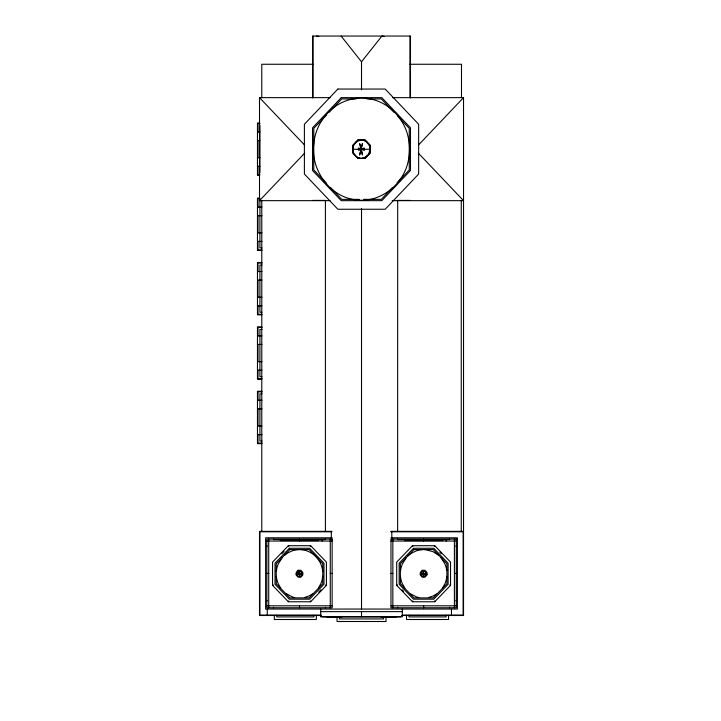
<?xml version="1.0" encoding="UTF-8"?>
<svg xmlns="http://www.w3.org/2000/svg" width="721" height="721" viewBox="0 0 721 721"><rect width="100%" height="100%" fill="white"/><g stroke="black" fill="none" stroke-linecap="round" stroke-linejoin="round"><path stroke-width="1.08" d="M370.071 149.274L368.422 154.636L364.087 157.953A8.246 8.246 0 0 1 359.788 158.241C355.66 157.448 352.686 153.402 352.749 149.274A9.562 9.562 0 0 1 353.353 145.903L355.886 142.235L359.788 140.298A8.246 8.246 0 0 1 364.087 140.586L366.935 142.235L369.467 145.912A9.562 9.562 0 0 1 370.071 149.274L352.749 149.274M288.346 601.765L272.565 585.353L272.565 562.11L288.346 545.698L310.643 545.698L326.424 562.11L326.424 585.353L310.643 601.765L288.346 601.765L288.688 600.899M310.309 546.563L310.643 545.698M412.475 601.765L396.694 585.353L396.694 562.11L412.475 545.698L434.772 545.698L450.553 562.11L450.553 585.353L434.772 601.765L412.475 601.765L412.818 600.899M434.439 546.563L434.772 545.698M297.214 573.105L297.917 572.041M318.385 588.066L320.818 583.677A25.064 25.064 0 0 0 322.693 576.358M442.514 588.066L444.947 583.677A25.064 25.064 0 0 0 446.822 576.358M282.19 557.657L278.225 564.02A25.064 25.064 0 0 0 276.35 571.338M406.32 557.657L402.354 564.02A25.064 25.064 0 0 0 400.479 571.338M361.518 89.801L361.518 61.808L381.923 36.05L384.131 36.456M326.631 114.837L313.779 128.347L313.779 169.958L326.631 183.476M328.893 112.449L341.745 98.93L356.03 98.93M330.038 200.663L259.506 200.663L304.65 153.176M418.387 145.128L463.531 97.641L392.684 97.641M392.63 187.451L381.292 199.375L363.717 199.375M397.172 182.683L409.258 169.958L409.258 128.347L397.92 116.423M281.803 553.719L284.092 551.331M318.727 592.148L321.025 589.76M284.543 555.332L287.85 552.881L292.302 550.817A22.468 22.468 0 0 1 298.683 549.636M408.041 555.864L411.979 552.881L416.423 550.817A22.468 22.468 0 0 1 422.812 549.636M312.553 593.897L309.021 595.97L304.388 597.538M436.683 593.897L433.15 595.97L428.517 597.538M272.565 585.353L273.385 584.992M396.694 585.353L397.514 584.992M299.747 576.602L300.053 576.557A2.424 2.424 0 0 0 301.153 575.98L301.856 574.916A2.722 2.722 0 0 0 302.009 573.952L301.82 572.997A2.614 2.614 0 0 0 301.306 572.186L301.072 571.969M423.876 576.602L424.182 576.557A2.424 2.424 0 0 0 425.282 575.98L425.985 574.916A2.722 2.722 0 0 0 426.138 573.952L425.94 572.997A2.614 2.614 0 0 0 425.426 572.186L425.201 571.969A2.415 2.415 0 0 0 424.074 571.447L423.768 571.411A2.397 2.397 0 0 0 422.046 572.05L421.343 573.105A2.731 2.731 0 0 0 421.289 574.718L421.388 575.025A2.614 2.614 0 0 0 421.902 575.836L422.136 576.052A2.424 2.424 0 0 0 423.84 576.611M299.494 574.024L299.17 572.195L299.684 575.854L299.585 574.015M423.624 574.024L423.299 572.195L423.813 575.854L423.714 574.015M313.302 64.268L261.777 64.268L261.777 97.641M409.681 64.268L461.494 64.268L461.494 97.641M259.506 200.663L259.506 97.641L330.362 97.641M367.016 98.93L381.292 98.93L394.144 112.449M259.641 122.967L257.469 122.967L257.469 175.338L259.641 175.338M260.002 123.534L258.001 123.534L258.001 132.123L257.469 132.123M257.469 131.988L259.921 131.988M257.469 140.568L259.921 140.568M257.469 140.712L258.001 140.712L258.001 157.593L257.469 157.593M257.469 157.737L259.921 157.737M360.004 158.151L357.976 158.151L352.966 152.879L352.966 150.752M362.023 158.151L365.06 158.151L370.071 152.879L370.071 145.426L365.06 140.153L357.976 140.153L352.966 145.426L352.966 148.625M257.469 166.181L258.001 166.181L258.001 174.779L260.002 174.779M257.469 166.326L259.921 166.326M259.641 198.095L257.469 198.095L257.469 250.457L261.822 250.457M260.002 198.654L258.001 198.654L258.001 207.251L257.469 207.251M359.319 199.375L341.745 199.375L330.407 187.451M312.553 200.411L325.793 200.411M397.244 200.411L410.483 200.411M392.206 200.663L463.531 200.663L418.387 153.176M257.469 207.107L261.957 207.107M257.469 215.687L261.957 215.687M257.469 215.831L258.001 215.831L258.001 232.721L257.469 232.721M257.469 232.865L261.957 232.865M257.469 241.301L258.001 241.301L258.001 249.899L262.002 249.899M257.469 241.445L261.957 241.445M261.957 247.889L259.921 247.889L259.921 200.663M261.822 262.48L257.469 262.48L257.469 314.852L261.822 314.852M262.002 263.048L258.001 263.048L258.001 271.637L257.469 271.637M261.957 265.058L259.921 265.058L259.921 312.274L261.957 312.274M257.469 271.493L261.957 271.493M257.469 280.081L261.957 280.081M257.469 280.226L258.001 280.226L258.001 297.106L257.469 297.106M257.469 297.25L261.957 297.25M257.469 305.695L258.001 305.695L258.001 314.284L262.002 314.284M257.469 305.839L261.957 305.839M261.822 326.874L257.469 326.874L257.469 379.237L261.822 379.237M262.002 327.433L258.001 327.433L258.001 336.031L257.469 336.031M261.957 329.443L259.921 329.443L259.921 376.668L261.957 376.668M257.469 335.887L261.957 335.887M257.469 344.467L261.957 344.467M257.469 344.611L258.001 344.611L258.001 361.5L257.469 361.5M257.469 361.645L261.957 361.645M257.469 370.08L258.001 370.08L258.001 378.678L262.002 378.678M257.469 370.224L261.957 370.224M261.822 391.26L257.469 391.26L257.469 443.631L261.822 443.631M262.002 391.827L258.001 391.827L258.001 400.416L257.469 400.416M261.957 393.837L259.921 393.837L259.921 441.054L261.957 441.054M257.469 400.272L261.957 400.272M257.469 408.861L261.957 408.861M257.469 409.005L258.001 409.005L258.001 425.886L257.469 425.886M257.469 426.03L261.957 426.03M257.469 434.475L258.001 434.475L258.001 443.064L262.002 443.064M257.469 434.619L261.957 434.619M332.039 531.359L259.506 531.359L259.506 615.5L321.052 615.5M391.07 531.359L463.531 531.359M331.327 531.792L259.921 531.792L259.921 615.067L321.052 615.067L321.052 616.788M390.728 531.792L463.125 531.792L463.125 615.067L402.453 615.067M332.255 537.803L265.625 537.803L265.625 609.056L457.411 609.056L457.411 537.803L390.863 537.803M280.307 540.561L318.691 540.561M404.427 540.561L442.82 540.561M266.851 541.047L332.138 541.047M390.98 541.047L456.267 541.047M266.851 546.094L267.32 546.094M455.798 546.094L456.267 546.094M266.851 573.429L268.717 573.429M330.272 573.429L332.138 573.429M390.98 573.429L392.846 573.429M454.401 573.429L456.267 573.429M296.16 573.925L302.856 573.925L296.16 574.358M420.289 573.925L426.976 573.925M420.289 574.358L426.976 574.358M266.851 600.764L267.32 600.764M455.798 600.764L456.267 600.764M266.851 605.811L332.138 605.811M390.98 605.811L456.267 605.811M320.719 611.633L402.327 611.633M401.534 615.5L463.531 615.5L463.531 97.641M326.838 616.915L341.934 616.915L341.934 616.356M396.208 616.915L381.103 616.915L381.103 616.356M299.945 571.447L299.639 571.411A2.397 2.397 0 0 0 297.917 572.05M316.636 36.05L318.808 36.42M300.459 574.367L298.692 573.546M449.742 584.992L450.553 585.353M325.613 584.992L326.424 585.353M410.655 593.924L416.468 596.898A22.459 22.459 0 0 0 418.829 597.547M285.849 593.464L292.347 596.898A22.459 22.459 0 0 0 294.7 597.547M438.593 555.296L433.105 551.709L426.057 549.753A22.468 22.468 0 0 0 424.435 549.636M439.792 552.124L441.324 553.719M402.102 589.76L403.634 591.355M259.506 97.641L304.65 145.128M341.114 36.05L361.518 61.808M440.946 557.621L444.92 563.975A25.064 25.064 0 0 1 446.714 570.455M404.814 588.111L402.372 583.731A25.064 25.064 0 0 1 400.479 576.403M280.685 588.111L278.243 583.731A25.064 25.064 0 0 1 276.35 576.403M434.439 600.899L434.772 601.765M412.475 545.698L412.818 546.563M310.309 600.899L310.643 601.765M288.346 545.698L288.688 546.563M297.16 574.718L297.259 575.025A2.614 2.614 0 0 0 297.773 575.836L298.007 576.052A2.424 2.424 0 0 0 299.711 576.611M461.26 200.663L461.26 531.584M454.401 539.092L454.401 607.767M451.454 609.056L451.454 615.5M449.607 539.092L449.607 539.578L397.641 539.578L397.641 539.092M449.607 607.28L449.607 607.767M448.552 615.364L448.552 619.492L406.527 619.492L406.527 615.364M446.218 540.065L446.218 541.047M446.11 615.193L446.11 616.915L408.978 616.915L408.978 615.193M423.624 539.092L423.624 541.047M423.624 605.811L423.624 607.767M410.483 97.903L410.483 36.05L312.553 36.05L312.553 97.903M409.97 36.05L409.97 97.641M402.327 609.056L402.327 616.788L320.719 616.788L320.719 609.056M400.741 616.788L322.305 616.788M397.686 200.663L397.631 531.584M397.641 607.28L397.641 607.767M392.846 539.092L392.846 607.767M391.809 531.359L391.809 539.245M386.005 616.915L386.005 621.502L337.04 621.502L337.04 616.915M383.554 616.915L383.554 618.933L339.483 618.933L339.483 616.915M364.574 149.274L357.886 149.274M361.518 208.54L361.518 609.056M361.518 611.633L361.518 616.788M331.3 531.359L331.3 539.245M330.272 539.092L330.272 607.767M325.477 539.092L325.477 539.578L273.511 539.578L273.511 539.092M325.477 607.28L325.477 607.767M325.405 200.663L325.405 531.584M322.089 540.065L322.089 541.047M316.348 615.364L316.348 619.492L274.322 619.492L274.322 615.364M313.905 615.193L313.905 616.915L276.765 616.915L276.765 615.193M313.067 36.05L313.067 97.641M299.494 539.092L299.494 541.047M299.494 605.811L299.494 607.767M273.511 607.28L273.511 607.767M268.717 539.092L268.717 607.767M267.266 609.056L267.266 615.5M261.777 200.663L261.777 531.584M259.921 125.544L259.921 172.761M297.16 574.727A2.614 2.614 0 0 1 297.223 573.186M299.981 571.447A2.397 2.397 0 0 1 301.099 571.969M300.306 549.636A22.468 22.468 0 0 1 301.937 549.753C310.21 550.61 317.582 556.351 320.8 563.975A25.064 25.064 0 0 1 322.693 571.293M313.761 143.821C310.535 169.841 329.749 197.293 356.498 199.924C381.048 203.07 404.355 183.621 408.501 159.765A54.174 54.174 0 0 0 408.492 138.54C404.941 119.839 390.322 103.364 371.504 99.219A45.261 45.261 0 0 0 351.533 99.219C330.876 103.734 315.546 123.066 313.761 143.821M362.456 143.533L359.68 154.889L362.456 143.533M337.861 89.053L304.397 124.264L304.397 174.049L337.861 209.252L385.185 209.252L418.649 174.049L418.649 124.264L385.185 89.053L337.861 89.053M341.24 97.641L312.553 127.815L312.553 170.489L341.24 200.663L381.806 200.663L410.483 170.489L410.483 127.815L381.806 97.641L341.24 97.641M357.886 139.928L352.749 145.336L352.749 152.978L357.886 158.386L365.15 158.386L370.297 152.978L370.297 145.336L365.15 139.928L357.886 139.928M298.143 570.293L296.232 572.312L296.232 575.151L298.143 577.16L300.846 577.16L302.757 575.151L302.757 572.312L300.846 570.293L298.143 570.293M422.272 570.293L420.361 572.312L420.361 575.151L422.272 577.16L424.975 577.16L426.886 575.151L426.886 572.312L424.975 570.293L422.272 570.293M289.355 548.275L275.016 563.191L275.016 584.271L289.355 599.187L309.642 599.187L323.981 584.271L323.981 563.191L309.642 548.275L289.355 548.275M289.86 549.564L276.242 563.723L276.242 583.74L289.86 597.898L309.138 597.898L322.756 583.74L322.756 563.723L309.138 549.564L289.86 549.564M413.484 548.275L399.146 563.191L399.146 584.271L413.484 599.187L433.763 599.187L448.111 584.271L448.111 563.191L433.763 548.275L413.484 548.275M413.989 549.564L400.362 563.723L400.362 583.74L413.989 597.898L433.267 597.898L446.885 583.74L446.885 563.723L433.267 549.564L413.989 549.564M301.549 573.123L297.53 574.907L301.549 573.123M425.669 573.123L421.659 574.907L425.669 573.123M361.473 149.256L358.49 150.067L364.276 148.093L361.473 149.256M332.138 539.092L266.851 539.092L266.851 607.767L332.138 607.767L332.138 539.092M456.267 539.092L390.98 539.092L390.98 607.767L456.267 607.767L456.267 539.092M364.339 150.067L361.374 149.265L362.456 155.006L359.68 143.65L361.41 149.238L358.544 148.093L364.339 150.067M424.588 574.367L422.749 573.655L424.561 574.358"/></g></svg>
